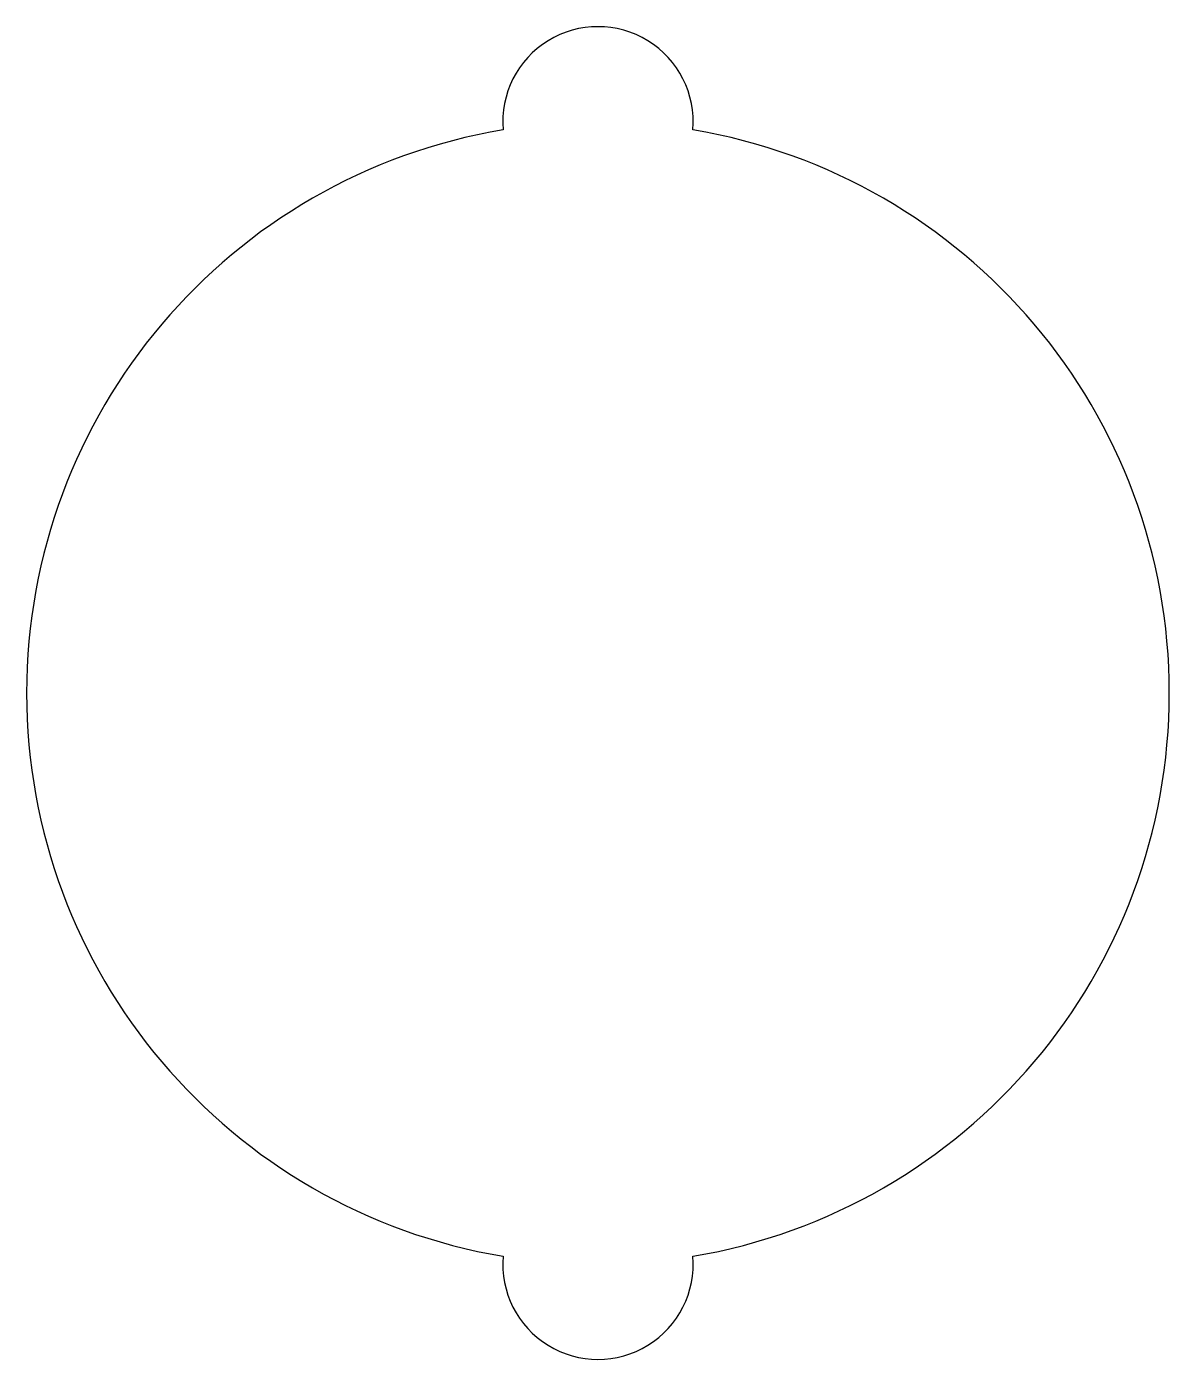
# Model space of a CAD drawing. Header units: millimetres. Extents: x 105.6 to 129.6, y 112.6 to 140.6.
import ezdxf

# ---------------------------------------------------------------- set-up
doc = ezdxf.new("R2010")
doc.units = ezdxf.units.MM

msp = doc.modelspace()

# ---------------------------------------------------------------- linework, layer by layer
for centre, radius, start, end in [((117.614, 138.62), 2, 355.2198, 184.7802), ((117.614, 126.62), 12, 99.5604, 260.4396), ((117.614, 126.62), 12, 279.5604, 80.4396), ((117.614, 114.62), 2, 175.2198, 4.7802)]:
    msp.add_arc(centre, radius, start, end)

doc.saveas('drawing.dxf')
